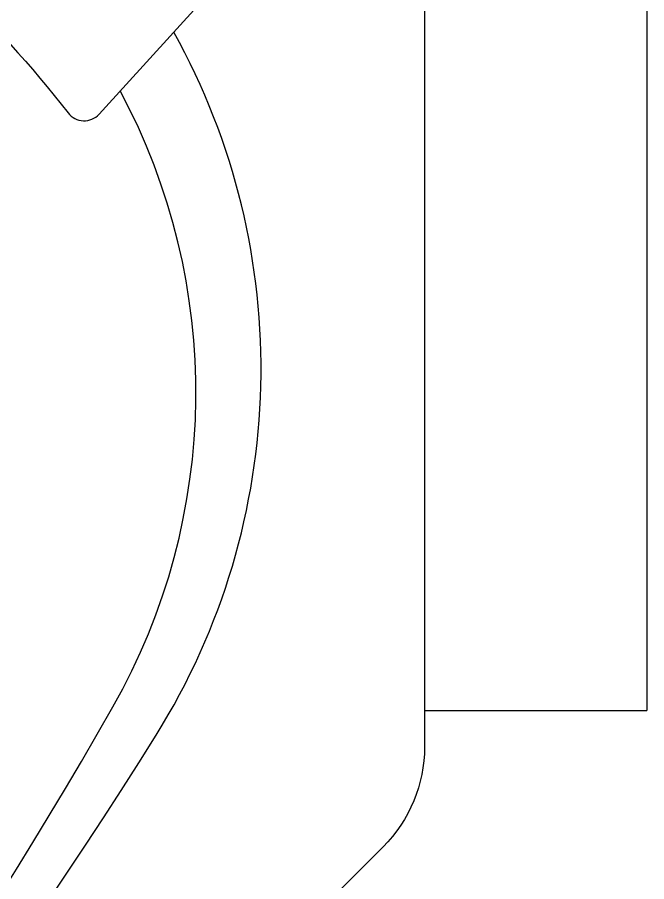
# Model space of a CAD drawing. Header units: millimetres. Extents: x -1264.83 to -1263.2, y 2202.79 to 2204.42.
# Drawn here: x -1263.5071 to -1263.1954, y 2203.6916 to 2204.1197 of the extents above; entities that cross this region are included whole.
import ezdxf

# ---------------------------------------------------------------- set-up
doc = ezdxf.new("R2010")
doc.units = ezdxf.units.MM
doc.header["$LTSCALE"] = 10
doc.linetypes.add('HIDDEN', pattern=[0.375, 0.25, -0.125])
doc.layers.add('jacuzzi', color=1, linetype='Continuous')

msp = doc.modelspace()

# ---------------------------------------------------------------- linework, layer by layer
at = {"layer": 'jacuzzi', "linetype": 'HIDDEN'}
for p in [(-1263.19544, 2204.37644), (-1263.30544, 2203.77644)]:
    msp.add_line(p, (-1263.19544, 2203.77644), dxfattribs=at)
at = {"layer": 'jacuzzi', "color": 3}
msp.add_lwpolyline([(-1263.30544, 2203.75844, -0.198923), (-1263.32594, 2203.70894), (-1264.10999, 2202.92495, -0.198902), (-1264.15949, 2202.90445), (-1264.79544, 2202.90445, -0.414214), (-1264.82544, 2202.93445), (-1264.82544, 2204.39444, -0.414214), (-1264.79544, 2204.42444), (-1263.33544, 2204.42444, -0.414214), (-1263.30544, 2204.39444)], format="xyb", close=True, dxfattribs=at)
at = {"layer": 'jacuzzi'}
msp.add_lwpolyline([(-1263.48187, 2204.07236, 0.466545), (-1263.46655, 2204.07175), (-1263.39284, 2204.15287, 0.361621), (-1263.39228, 2204.16565, 0.091582), (-1263.52804, 2204.28905, 0.361724), (-1263.54071, 2204.28727), (-1263.61446, 2204.2061, 0.466651), (-1263.61239, 2204.19092, -0.087969)], format="xyb", close=True, dxfattribs=at)
for centre, radius, start, end in [((-1263.72929, 2203.94569), 0.34293, 328.0498, 29.0876), ((-1263.73426, 2203.93398), 0.31565, 330.4292, 28.2185), ((-1265.43978, 2204.9017), 2.2766, 305.39724, 330.4292), ((-1265.60384, 2205.11478), 2.55217, 304.88509, 328.0498)]:
    msp.add_arc(centre, radius, start, end, dxfattribs=at)

doc.saveas('drawing.dxf')
